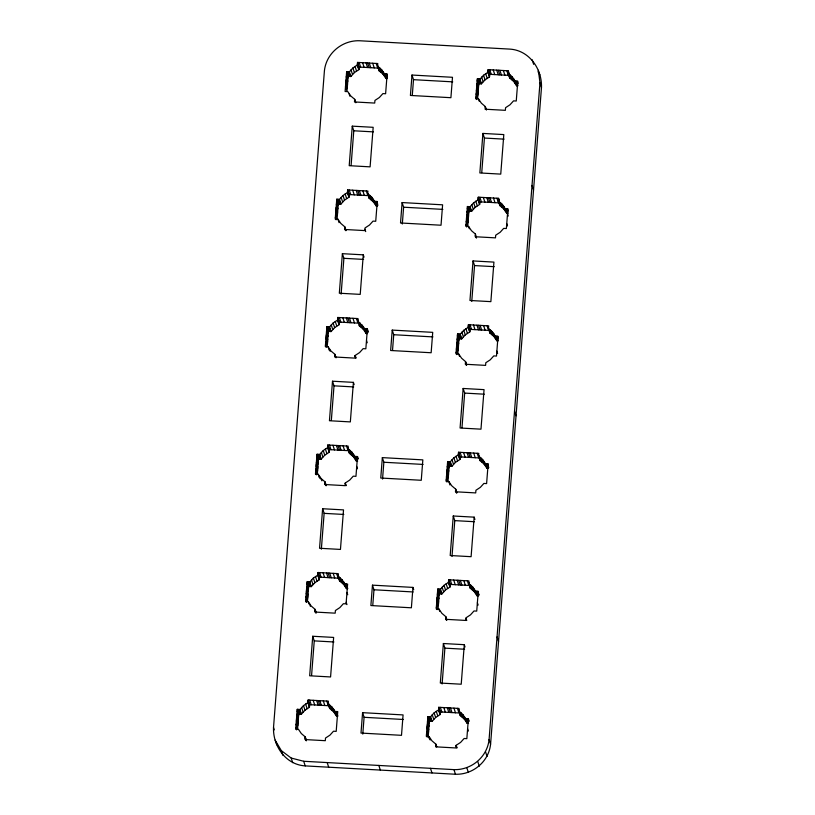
<?xml version="1.0" encoding="UTF-8"?>
<svg xmlns="http://www.w3.org/2000/svg" width="815" height="815" viewBox="0 0 815 815"><rect width="100%" height="100%" fill="white"/><g stroke="black" fill="none" stroke-linecap="round" stroke-linejoin="round"><path stroke-width="1.22" d="M273.514 727.571L324.411 70.813C326.214 53.352 342.147 40.149 359.537 40.75L509.783 49.104C529.21 50.255 542.138 68.918 541.486 87.429L490.589 744.187C488.786 761.648 472.853 774.851 455.463 774.25L305.218 765.896C285.79 764.745 272.862 746.082 273.514 727.571L274.268 729.883M336.381 711.536L337.889 716.161L336.534 716.09L333.63 711.811L329.678 708.439L328.17 703.803L328.374 701.165L308.121 700.034L307.917 702.683L303.486 705.596L299.94 709.508L297.231 709.356L295.702 729.119L298.412 729.272L301.316 733.541L305.268 736.923L306.399 740.397M346.263 584.009L347.771 588.634L346.416 588.562L343.512 584.294L339.56 580.912L338.052 576.286L338.256 573.638L318.003 572.507L317.799 575.156L313.368 578.069L309.822 581.981L307.112 581.829L305.584 601.602L308.294 601.745L311.198 606.024L315.15 609.396L316.281 612.87M357.653 461.117L356.298 461.035L353.394 456.767L349.441 453.385L347.934 448.759L348.137 446.111L327.885 444.99L327.681 447.629L323.249 450.542L319.704 454.454L316.994 454.301L315.466 474.075L318.176 474.228L321.079 478.497L325.032 481.869L326.163 485.343M367.534 333.59L366.18 333.508L363.358 326.652L357.816 321.232L358.019 318.584L337.767 317.463L337.563 320.112L333.131 323.015L329.586 326.927L326.876 326.784L325.348 346.548L328.058 346.701L330.961 350.97L334.914 354.352L336.045 357.816M374.971 201.376L376.489 206.012L373.158 201.713L369.205 198.34L367.697 193.705L367.901 191.067L347.648 189.936L347.445 192.584L343.013 195.498L339.468 199.41L336.758 199.257L335.23 219.021L337.94 219.174L340.843 223.442L344.796 226.825L345.927 230.299M385.79 73.91L387.298 78.535L385.943 78.464L383.04 74.185L379.087 70.813L377.579 66.178L377.783 63.539L357.53 62.409L357.327 65.057L352.895 67.971L349.35 71.883L346.64 71.73L345.112 91.494L347.822 91.647L350.725 95.915L354.678 99.298L355.809 102.772M297.231 709.356L298.748 713.981L297.597 728.814L296.079 724.178M307.112 581.829L308.63 586.464L307.479 601.287L305.961 596.651M316.994 454.301L318.512 458.937L317.361 473.76L315.843 469.134M326.876 326.784L328.394 331.41L327.243 346.232L325.725 341.607M336.758 199.257L338.276 203.882L337.125 218.705L335.617 214.08M346.64 71.73L348.158 76.355L347.007 91.188L345.499 86.553M312.736 636.26L309.669 675.788L330.574 676.949L333.641 637.422L312.736 636.26L314.254 640.885L311.575 675.472M322.618 508.733L319.551 548.261L340.456 549.422L343.522 509.895L322.618 508.733L324.136 513.358L321.355 549.188M332.5 381.206L329.443 420.734L350.338 421.905L353.404 382.367L332.5 381.206L334.018 385.831L331.338 420.428M342.382 253.679L339.325 293.217L360.22 294.378L363.286 254.84L342.382 253.679L343.899 258.314L341.118 294.134M352.263 126.152L349.207 165.689L370.102 166.851L373.168 127.313L352.263 126.152L353.781 130.787L351.102 165.374M305.268 736.923L305.055 739.572L325.307 740.692L325.511 738.054L329.953 735.14L333.488 731.228L336.198 731.371L337.736 711.607L335.026 711.454L332.113 707.186L328.17 703.803M315.15 609.396L314.936 612.045L335.189 613.165L335.393 610.527L339.835 607.613L343.37 603.701L346.08 603.854L347.618 584.08L344.908 583.937L341.994 579.659L338.052 576.286M325.032 481.869L324.828 484.518L345.071 485.648L345.275 483L349.716 480.086L353.252 476.174L355.961 476.327L357.5 456.563L354.79 456.41L351.876 452.131L347.934 448.759M334.914 354.352L334.71 356.99L354.953 358.121L355.157 355.472L359.598 352.559L363.133 348.647L365.843 348.8L367.382 329.036L364.672 328.883M344.796 226.825L344.592 229.473L364.835 230.594L365.038 227.945L369.48 225.042L373.015 221.12L375.725 221.273L377.264 201.509L374.554 201.356L371.65 197.087L367.697 193.705M354.678 99.298L354.474 101.946L374.717 103.067L374.931 100.428L379.362 97.515L382.897 93.603L385.607 93.745L387.145 73.982L384.436 73.829L381.532 69.56L377.579 66.178M298.748 713.981L301.458 714.134L304.993 710.222L309.435 707.308L309.639 704.669L308.121 700.034M308.63 586.464L311.34 586.606L314.875 582.694L319.317 579.781L319.521 577.142L318.003 572.507M318.512 458.937L321.222 459.089L324.757 455.167L329.199 452.264L329.403 449.615L327.885 444.99M328.394 331.41L331.104 331.562L334.639 327.65L339.081 324.737L339.285 322.088L337.767 317.463M338.276 203.882L340.986 204.035L344.521 200.123L348.963 197.21L349.166 194.561L347.648 189.936M348.158 76.355L350.868 76.508L354.403 72.596L358.845 69.683L359.048 67.044L357.53 62.409M329.678 708.439L328.201 703.396M339.56 580.912L339.661 579.587M349.441 453.385L349.543 452.06M366.18 333.508L363.276 329.24L359.323 325.857L359.425 324.543M369.205 198.34L369.307 197.016M379.087 70.813L379.26 68.582M362.583 712.667L360.994 733.072L401.5 735.324L403.079 714.918L362.583 712.667L364.091 717.302L362.787 734.101M372.465 585.15L370.876 605.545L411.381 607.796L412.961 587.401L372.465 585.15L373.973 589.775L372.761 605.372M382.347 457.623L380.758 478.028L421.263 480.28L422.842 459.874L382.347 457.623L383.855 462.248L382.551 479.057M392.229 330.095L390.64 350.501L431.145 352.752L432.724 332.347L392.229 330.095L393.737 334.721L392.524 350.328M402.111 202.568L400.522 222.974L441.027 225.225L442.606 204.82L402.111 202.568L403.619 207.204L402.315 224.003M411.993 75.041L410.414 95.447L450.909 97.698L452.488 77.293L411.993 75.041L413.5 79.676L412.298 95.273M468.533 723.425L467.178 723.353L464.275 719.085L460.322 715.702L458.814 711.077L459.018 708.429L438.765 707.298L438.562 709.947L434.12 712.86L430.585 716.772L427.875 716.619L426.347 736.383L429.057 736.536L431.96 740.815L435.913 744.187L436.667 746.499M476.907 591.272L478.415 595.897L477.06 595.826L474.157 591.558L470.204 588.175L468.696 583.55L468.9 580.901L448.647 579.781L448.444 582.419L444.012 585.333L440.467 589.245L437.757 589.092L436.229 608.866L438.939 609.009L441.842 613.288L445.795 616.66L446.926 620.134M486.789 463.745L488.297 468.38L486.942 468.299L484.039 464.03L480.086 460.648L478.578 456.023L478.782 453.374L458.529 452.254L458.325 454.892L453.894 457.806L450.349 461.718L447.639 461.575L446.111 481.339L448.821 481.492L451.724 485.76L455.677 489.143L456.808 492.606M496.671 336.228L498.179 340.853L496.824 340.772L493.921 336.503L489.968 333.131L488.46 328.496L488.664 325.857L468.411 324.727L468.207 327.375L463.776 330.279L460.231 334.201L457.521 334.048L455.993 353.812L458.702 353.965L461.606 358.233L465.559 361.615L466.689 365.089M499.3 200.643L498.546 198.33L478.293 197.199L478.089 199.848L473.658 202.762L470.112 206.674L467.403 206.521L465.874 226.285L468.584 226.438L471.488 230.706L475.44 234.088L476.541 237.97M516.435 81.174L517.943 85.799L516.588 85.728L513.684 81.459L509.732 78.077L508.224 73.452L508.428 70.803L488.175 69.672L487.971 72.321L483.54 75.235L479.994 79.147L477.284 78.994L475.756 98.768L478.466 98.91L481.37 103.189L485.322 106.561L486.453 110.035M427.875 716.619L429.393 721.255L428.242 736.077L426.724 731.442M437.757 589.092L439.275 593.727L438.124 608.55L436.606 603.925M447.639 461.575L449.157 466.2L448.005 481.023L446.488 476.398M457.521 334.048L459.039 338.673L457.887 353.496L456.369 348.871M467.403 206.521L468.92 211.146L467.769 225.979L466.251 221.344M477.284 78.994L478.802 83.629L477.651 98.452L476.143 93.817M443.38 643.524L440.314 683.052L461.219 684.213L464.285 644.685L443.38 643.524L444.898 648.149L442.117 683.979M453.262 515.997L450.196 555.524L471.101 556.686L474.167 517.158L453.262 515.997L454.78 520.622L451.999 556.451M463.144 388.47L460.078 428.007L480.982 429.169L484.049 389.631L463.144 388.47L464.662 393.095L461.983 427.692M473.026 260.943L469.96 300.48L490.864 301.642L493.931 262.104L473.026 260.943L474.544 265.578L471.763 301.397M482.908 133.426L479.852 172.953L500.746 174.115L503.813 134.587L482.908 133.426L484.426 138.051L481.747 172.637M435.913 744.187L435.699 746.835L455.952 747.956L456.156 745.318L460.597 742.404L464.132 738.492L466.842 738.645L468.37 718.871L465.66 718.718L462.757 714.449L458.814 711.077M445.795 616.66L445.581 619.308L465.834 620.439L466.037 617.79L470.479 614.877L474.014 610.965L476.724 611.118L478.262 591.344L475.553 591.201L472.639 586.922L468.696 583.55M455.677 489.143L455.463 491.781L475.716 492.912L475.919 490.263L480.361 487.35L483.896 483.438L486.606 483.59L488.144 463.827L485.434 463.674L482.521 459.405L478.578 456.023M465.559 361.615L465.355 364.254L485.597 365.385L485.801 362.736L490.243 359.833L493.778 355.911L496.488 356.063L498.026 336.3L495.316 336.147L492.403 331.878L488.46 328.496M475.44 234.088L475.237 236.737L495.479 237.858L495.683 235.219L500.125 232.306L503.66 228.394L506.37 228.536L507.908 208.772L505.198 208.62L502.295 204.351L498.342 200.969L498.546 198.33M485.322 106.561L485.119 109.21L505.361 110.331L505.565 107.692L510.007 104.778L513.542 100.866L516.252 101.019L517.79 81.245L515.08 81.103L512.177 76.824L508.224 73.452M429.393 721.255L432.103 721.397L435.638 717.485L440.069 714.572L440.283 711.933L438.765 707.298M439.275 593.727L441.985 593.88L445.52 589.958L449.962 587.055L450.165 584.406L448.647 579.781M449.157 466.2L451.867 466.353L455.402 462.441L459.843 459.528L460.047 456.879L458.529 452.254M459.039 338.673L461.748 338.826L465.284 334.914L469.725 332L469.929 329.352L468.411 324.727M468.92 211.146L471.63 211.299L475.165 207.387L479.607 204.473L479.811 201.835L478.293 197.199M478.802 83.629L481.512 83.772L485.047 79.86L489.489 76.946L489.693 74.308L488.175 69.672M460.322 715.702L460.424 714.378M470.204 588.175L470.377 585.944M480.086 460.648L480.259 458.417M489.968 333.131L490.141 330.89M506.553 208.701L508.061 213.326L506.706 213.255L503.802 208.976L499.85 205.604L500.023 203.373M509.732 78.077L508.254 73.034M275.124 740.122L281.338 750.646L291.189 758.052L303.71 761.271L453.945 769.625C471.345 770.226 487.268 757.023 489.082 739.551L539.968 82.804L538.369 70.253M359.048 67.044L377.712 68.083L376.204 63.448M489.693 74.308L509.946 75.428M413.5 79.676L452.733 81.857M353.781 130.787L373.453 131.877M484.426 138.051L504.098 139.141M349.166 194.561L367.83 195.6L366.322 190.975M479.811 201.835L498.474 202.864L496.967 198.239M403.619 207.204L442.851 209.384M343.899 258.314L363.572 259.404M474.544 265.578L494.216 266.668M339.285 322.088L357.948 323.127L356.44 318.502M469.929 329.352L488.593 330.391L487.085 325.766M393.737 334.721L432.969 336.901M334.018 385.831L353.69 386.931M464.662 393.095L484.334 394.195M329.403 449.615L348.066 450.654L346.558 446.029M460.047 456.879L478.711 457.918L477.203 453.293M383.855 462.248L423.087 464.428M324.136 513.358L343.808 514.448M454.78 520.622L474.452 521.722M319.521 577.142L339.763 578.263M450.165 584.406L468.829 585.445L467.321 580.81M373.973 589.775L413.205 591.955M314.254 640.885L333.926 641.976M444.898 648.149L464.57 649.239M309.639 704.669L329.881 705.79M440.283 711.933L458.947 712.972L457.439 708.337M364.091 717.302L403.323 719.482M538.012 71.72L539.876 74.878M539.968 82.804L541.486 87.429M532.154 59.729L533.662 64.354M517.362 81.225L518.116 83.538M515.498 81.123L517.016 85.748M515.08 81.103L516.588 85.728M513.766 78.861L515.284 83.497M512.177 76.824L513.684 81.459M510.312 75.011L511.83 79.646M508.397 71.221L509.151 73.533M508.326 72.127L509.833 76.753M506.849 70.711L508.356 75.347M503.364 70.518L504.882 75.153M499.88 70.324L501.398 74.96M498.301 70.243L499.819 74.868M496.722 70.151L498.23 74.776M532.022 185.423L533.53 190.048M493.238 69.958L494.756 74.583M489.764 69.764L491.272 74.389M488.144 70.09L489.662 74.715M488.073 70.997L489.591 75.632M488.002 71.903L489.52 76.539M487.971 72.321L489.489 76.946M485.659 73.645L487.166 78.271M483.54 75.235L485.047 79.86M481.645 77.079L483.152 81.704M479.994 79.147L481.512 83.772M479.577 79.126L481.084 83.751M478.639 79.075L480.157 83.701M477.712 79.024L479.22 83.65M477.172 80.542L478.68 85.168M485.292 106.979L486.046 109.291M476.907 83.935L478.415 88.57M476.643 87.337L478.15 91.963M476.52 88.876L478.038 93.511M476.398 90.424L477.916 95.049M478.466 98.91L479.22 101.223M475.879 97.219L476.632 99.532M507.48 208.752L508.234 211.065M507.521 213.713L508.275 216.026M505.616 208.65L507.134 213.275M505.198 208.62L506.706 213.255M503.884 206.389L505.402 211.014M502.295 204.351L503.802 208.976M500.43 202.538L501.948 207.163M506.757 223.595L507.511 225.908M498.515 198.738L499.269 201.05M498.444 199.655L499.952 204.28M498.373 200.561L499.89 205.186M498.342 200.969L499.85 205.604M493.483 198.045L495 202.67M489.998 197.851L491.516 202.477M488.419 197.76L489.937 202.395M486.84 197.678L488.348 202.303M483.356 197.485L484.874 202.11M479.882 197.291L481.39 201.916M478.262 197.617L479.78 202.242M478.191 198.524L479.709 203.149M478.12 199.43L479.638 204.066M478.089 199.848L479.607 204.473M475.777 201.162L477.284 205.798M473.658 202.762L475.165 207.387M471.763 204.606L473.271 209.231M470.112 206.674L471.63 211.299M469.695 206.653L471.202 211.279M468.757 206.592L470.275 211.228M467.83 206.541L469.338 211.177M467.29 208.07L468.798 212.695M475.339 235.413L476.092 237.725M467.026 211.462L468.533 216.087M466.761 214.865L468.268 219.49M466.638 216.403L468.156 221.038M466.516 217.951L468.034 222.577M468.584 226.438L469.338 228.75M465.997 224.746L466.751 227.059M497.598 336.279L498.352 338.592M495.734 336.167L497.252 340.802M495.316 336.147L496.824 340.772M494.002 333.916L495.52 338.541M492.403 331.878L493.921 336.503M490.548 330.065L492.066 334.69M496.875 351.122L497.629 353.435M488.868 329.24L489.998 332.714M514.52 411.178L516.038 415.813M483.601 325.572L485.119 330.197M480.116 325.379L481.634 330.004M478.537 325.287L480.055 329.922M476.958 325.205L478.466 329.831M473.474 325.012L474.992 329.637M470 324.818L471.508 329.443M386.718 73.961L387.471 76.274M468.38 325.144L469.898 329.769M468.309 326.051L469.827 330.676M468.238 326.958L469.756 331.583M468.207 327.375L469.725 332M384.853 73.859L386.371 78.485M384.436 73.829L385.943 78.464M383.121 71.598L384.639 76.223M381.532 69.56L383.04 74.185M465.895 328.69L467.403 333.315M379.668 67.747L381.186 72.372M378.058 66.015L379.199 69.489M377.987 66.922L379.128 70.396M463.776 330.279L465.284 334.914M461.881 332.123L463.389 336.758M372.72 63.254L374.238 67.889M460.231 334.201L461.748 338.826M459.813 334.17L461.321 338.806M458.876 334.119L460.394 338.755M457.949 334.069L459.456 338.704M369.246 63.061L370.754 67.696M457.398 335.586L458.916 340.222M465.528 362.023L466.282 364.346M367.657 62.979L369.175 67.604M465.457 362.94L466.211 365.252M457.144 338.989L458.651 343.614M366.078 62.887L367.585 67.513M456.879 342.382L458.387 347.017M456.757 343.93L458.274 348.555M456.634 345.478L458.152 350.104M458.702 353.965L459.456 356.277M362.594 62.694L364.111 67.319M456.115 352.274L456.869 354.586M359.12 62.5L360.627 67.125M357.5 62.826L359.018 67.451M357.428 63.733L358.946 68.358M357.357 64.64L358.875 69.275M357.327 65.057L358.845 69.683M487.716 463.796L488.47 466.119M488.022 465.365L488.776 467.678M485.852 463.694L487.37 468.33M485.434 463.674L486.942 468.299M355.014 66.372L356.522 71.007M484.12 461.443L485.628 466.068M482.521 459.405L484.039 464.03M480.667 457.592L482.185 462.217M352.895 67.971L354.403 72.596M479.057 455.86L480.188 459.334M478.609 455.605L480.116 460.241M351 69.815L352.508 74.44M349.35 71.883L350.868 76.508M473.719 453.099L475.227 457.724M348.932 71.863L350.44 76.488M347.995 71.802L349.513 76.437M347.068 71.751L348.576 76.386M346.528 73.279L348.036 77.904M470.235 452.906L471.753 457.531M354.647 99.715L355.401 102.028M346.263 76.671L347.771 81.306M468.656 452.814L470.173 457.439M345.998 80.074L347.506 84.699M345.876 81.612L347.394 86.247M467.077 452.722L468.584 457.358M345.754 83.161L347.272 87.786M349.136 93.878L349.89 96.201M463.592 452.529L465.11 457.164M460.108 452.335L461.626 456.971M376.836 201.488L377.589 203.801M377.141 203.057L377.895 205.37M458.499 452.661L460.017 457.297M458.427 453.578L459.945 458.203M375.909 201.437L377.416 206.063M458.356 454.485L459.874 459.11M458.325 454.892L459.843 459.528M374.554 201.356L376.061 205.991M373.239 199.125L374.757 203.75M371.65 197.087L373.158 201.713M456.013 456.217L457.521 460.842M369.786 195.274L371.304 199.899M474.167 517.158L474.921 519.471M367.728 193.298L369.246 197.923M453.894 457.806L455.402 462.441M451.999 459.65L453.507 464.285M362.838 190.781L364.356 195.406M450.349 461.718L451.867 466.353M449.931 461.697L451.439 466.323M448.994 461.647L450.512 466.272M448.067 461.596L449.574 466.221M359.354 190.588L360.872 195.213M447.517 463.114L449.034 467.749M357.775 190.496L359.293 195.131M455.636 489.55L456.777 493.024M455.575 490.457L456.329 492.78M447.262 466.516L448.77 471.141M356.196 190.415L357.704 195.04M446.997 469.909L448.505 474.544M446.875 471.457L448.382 476.082M446.752 472.995L448.27 477.631M448.821 481.492L449.951 484.956M352.712 190.221L354.23 194.846M364.937 229.27L365.701 231.582M446.233 479.791L446.987 482.103M497.028 636.943L498.546 641.568M349.238 190.027L350.745 194.653M347.618 190.353L349.136 194.979M347.547 191.26L349.065 195.885M347.475 192.167L348.993 196.792M347.445 192.584L348.963 197.21M477.835 591.323L478.965 594.797M478.14 592.892L478.894 595.205M475.97 591.221L477.488 595.846M475.553 591.201L477.06 595.826M345.132 193.899L346.64 198.534M474.238 588.96L475.746 593.595M472.639 586.922L474.157 591.558M477.376 602.774L478.13 605.087M363.286 254.84L364.04 257.153M470.785 585.109L472.303 589.744M343.013 195.498L344.521 200.123M468.798 582.226L469.929 585.7M468.727 583.133L470.235 587.768M341.118 197.332L342.626 201.967M339.468 199.41L340.986 204.035M463.837 580.616L465.345 585.252M339.05 199.38L340.558 204.015M338.113 199.329L339.631 203.964M337.186 199.278L338.694 203.913M336.646 200.796L338.154 205.431M460.353 580.423L461.871 585.058M344.765 227.232L345.896 230.706M344.694 228.149L345.448 230.462M336.381 204.198L337.889 208.823M458.774 580.341L460.292 584.966M336.116 207.591L337.624 212.226M335.994 209.139L337.512 213.764M457.195 580.249L458.702 584.885M335.872 210.688L337.39 215.313M337.94 219.174L339.071 222.648M335.352 217.483L336.106 219.795M453.711 580.056L455.228 584.691M466.007 618.208L466.761 620.521M450.226 579.862L451.744 584.498M367.382 329.036L368.136 331.348M366.954 329.005L368.085 332.479M448.617 580.188L450.135 584.813M448.545 581.095L450.063 585.73M366.027 328.954L367.157 332.428M448.474 582.012L449.992 586.637M448.444 582.419L449.962 587.055M365.089 328.903L366.607 333.539M363.358 326.652L364.876 331.277M361.768 324.615L363.276 329.24M446.131 583.744L447.639 588.369M366.495 340.456L367.249 342.779M359.904 322.801L361.422 327.426M464.285 644.685L465.039 646.998M357.917 319.908L359.048 323.382M357.846 320.815L359.323 325.857M444.012 585.333L445.52 589.958M442.107 587.177L443.625 591.802M352.956 318.308L354.474 322.934M440.467 589.245L441.985 593.88M440.049 589.225L441.557 593.85M489.082 739.551L490.589 744.187M439.112 589.174L440.63 593.799M349.472 318.115L350.99 322.74M438.185 589.123L439.693 593.748M437.635 590.641L439.153 595.266M445.754 617.077L446.518 619.39M347.893 318.023L349.411 322.648M445.693 617.984L446.447 620.297M437.38 594.033L438.888 598.668M346.314 317.931L347.822 322.567M437.115 597.436L438.623 602.061M436.993 598.984L438.501 603.609M436.871 600.523L438.389 605.148M438.939 609.009L439.693 611.332M485.546 751.817L487.064 756.452M342.83 317.738L344.348 322.373M355.157 355.472L355.921 357.785M355.126 355.89L355.89 358.203M436.351 607.318L437.105 609.63M339.356 317.544L340.864 322.18M337.736 317.87L339.254 322.506M337.665 318.787L339.183 323.412M468.37 718.871L469.134 721.183M337.593 319.694L339.111 324.319M467.953 718.85L468.707 721.163M337.563 320.112L339.081 324.737M467.015 718.799L468.156 722.273M466.088 718.749L467.606 723.374M465.66 718.718L467.178 723.353M335.25 321.426L336.758 326.051M464.356 716.487L465.864 721.122M467.606 728.753L468.37 731.075M462.757 714.449L464.275 719.085M477.763 761.567L479.281 766.192M353.404 382.367L354.158 384.68M460.903 712.636L462.421 717.261M333.131 323.015L334.639 327.65M458.916 709.753L460.047 713.217M458.845 710.66L460.353 715.285M331.236 324.859L332.744 329.494M329.586 326.927L331.104 331.562M453.955 708.143L455.463 712.779M329.168 326.907L330.676 331.542M328.231 326.856L329.749 331.481M412.961 587.401L413.714 589.714M327.304 326.805L328.812 331.43M326.764 328.323L328.272 332.958M450.471 707.95L451.989 712.585M334.884 354.759L335.637 357.072M326.499 331.725L328.007 336.351M448.892 707.868L450.4 712.493M326.234 335.118L327.742 339.753M326.112 336.666L327.63 341.291M447.313 707.777L448.821 712.402M466.852 767.822L468.36 772.447M325.99 338.205L327.508 342.84M329.372 348.932L330.126 351.245M328.058 346.701L329.189 350.175M325.47 345L326.224 347.322M443.829 707.583L445.347 712.208M456.156 745.318L456.909 747.63M456.125 745.725L456.879 748.038M440.345 707.389L441.862 712.015M357.5 456.563L358.254 458.876M357.072 456.532L357.826 458.845M438.735 707.715L440.243 712.341M356.145 456.481L357.276 459.955M438.664 708.622L440.182 713.257M438.592 709.529L440.11 714.164M438.562 709.947L440.069 714.572M355.208 456.431L356.726 461.056M354.79 456.41L356.298 461.035M353.476 454.169L354.994 458.804M356.726 466.445L357.49 468.757M351.876 452.131L353.394 456.767M436.249 711.261L437.757 715.896M350.022 450.318L351.54 454.953M453.945 769.625L455.463 774.25M348.036 447.435L349.166 450.909M347.964 448.342L349.472 452.977M434.12 712.86L435.638 717.485M432.225 714.704L433.743 719.329M343.074 445.836L344.592 450.461M430.585 716.772L432.103 721.397M430.167 716.752L431.675 721.377M429.23 716.701L430.748 721.326M428.303 716.65L429.811 721.275M339.59 445.642L341.108 450.267M427.753 718.168L429.271 722.793M435.872 744.604L436.636 746.917M338.011 445.55L339.529 450.175M427.488 721.56L429.006 726.196M336.432 445.459L337.94 450.094M427.233 724.963L428.741 729.588M427.111 726.501L428.619 731.136M426.989 728.05L428.507 732.675M429.057 736.536L430.188 740.01M428.629 736.516L429.383 738.828M332.948 445.265L334.466 449.9M345.275 483L346.039 485.312M345.244 483.417L345.998 485.73M426.459 734.845L427.223 737.157M329.474 445.072L330.982 449.707M327.854 445.397L329.372 450.033M327.783 446.304L329.301 450.94M327.712 447.221L329.229 451.846M327.681 447.629L329.199 452.264M430.473 768.311L431.981 772.946M325.368 448.953L326.876 453.578M323.249 450.542L324.757 455.167M321.355 452.386L322.862 457.011M319.704 454.454L321.222 459.089M319.286 454.434L320.794 459.059M318.349 454.383L319.867 459.008M317.422 454.332L318.93 458.957M316.872 455.85L318.39 460.475M325.002 482.286L326.132 485.76M324.93 483.193L325.684 485.506M316.617 459.253L318.125 463.878M316.352 462.645L317.86 467.27M321.079 478.497L321.833 480.809M316.23 464.193L317.748 468.819M316.108 465.732L317.626 470.367M319.48 476.459L320.244 478.772M318.176 474.228L319.307 477.692M315.588 472.527L316.342 474.839M345.326 583.958L346.844 588.583M344.908 583.937L346.416 588.562M343.594 581.696L345.102 586.331M346.966 592.423L347.72 594.736M341.994 579.659L343.512 584.294M340.14 577.845L341.658 582.481M338.154 574.962L339.285 578.436M338.082 575.869L339.59 580.494M336.677 573.546L338.184 578.181M346.202 602.305L346.956 604.618M333.192 573.352L334.71 577.988M329.708 573.159L331.226 577.794M328.129 573.077L329.647 577.703M326.55 572.986L328.058 577.611M323.066 572.792L324.584 577.417M319.582 572.599L321.1 577.224M317.972 572.925L319.49 577.55M317.901 573.831L319.419 578.467M317.83 574.748L319.348 579.373M317.799 575.156L319.317 579.781M378.822 765.448L380.34 770.073M315.487 576.48L316.994 581.105M313.368 578.069L314.875 582.694M311.473 579.913L312.98 584.538M309.822 581.981L311.34 586.606M309.405 581.961L310.912 586.586M308.467 581.91L309.985 586.535M307.54 581.859L309.048 586.484M306.99 583.377L308.508 588.002M315.11 609.814L315.874 612.126M315.048 610.72L315.802 613.033M306.735 586.769L308.243 591.405M306.471 590.172L307.978 594.797M306.348 591.71L307.866 596.346M306.226 593.259L307.744 597.884M309.598 603.986L310.362 606.299M308.294 601.745L309.048 604.058M305.707 600.054L306.46 602.366M335.444 711.485L336.962 716.11M335.026 711.454L336.534 716.09M333.712 709.223L335.22 713.848M332.113 707.186L333.63 711.811M330.258 705.372L331.776 709.997M328.272 702.489L329.78 707.114M326.795 701.073L328.302 705.698M323.311 700.88L324.818 705.505M319.826 700.686L321.344 705.311M318.247 700.594L319.765 705.23M316.668 700.513L318.176 705.138M313.184 700.319L314.702 704.944M309.7 700.126L311.218 704.751M308.09 700.452L309.608 705.077M308.019 701.358L309.537 705.984M307.948 702.265L309.466 706.9M307.917 702.683L309.435 707.308M327.182 762.575L328.69 767.2M305.605 703.997L307.112 708.632M303.486 705.596L304.993 710.222M301.581 707.44L303.099 712.066M299.94 709.508L301.458 714.134M299.523 709.488L301.03 714.113M298.585 709.427L300.103 714.062M297.658 709.376L299.166 714.011M297.108 710.904L298.626 715.529M305.228 737.341L306.369 740.804M305.167 738.247L305.92 740.56M296.854 714.297L298.361 718.922M296.589 717.699L298.096 722.324M296.466 719.238L297.974 723.873M296.344 720.786L297.862 725.411M295.825 727.581L296.579 729.894M303.71 761.271L305.218 765.896M291.189 758.052L292.697 762.687M281.338 750.646L282.846 755.271M276.316 742.241L276.631 744.747"/></g></svg>
